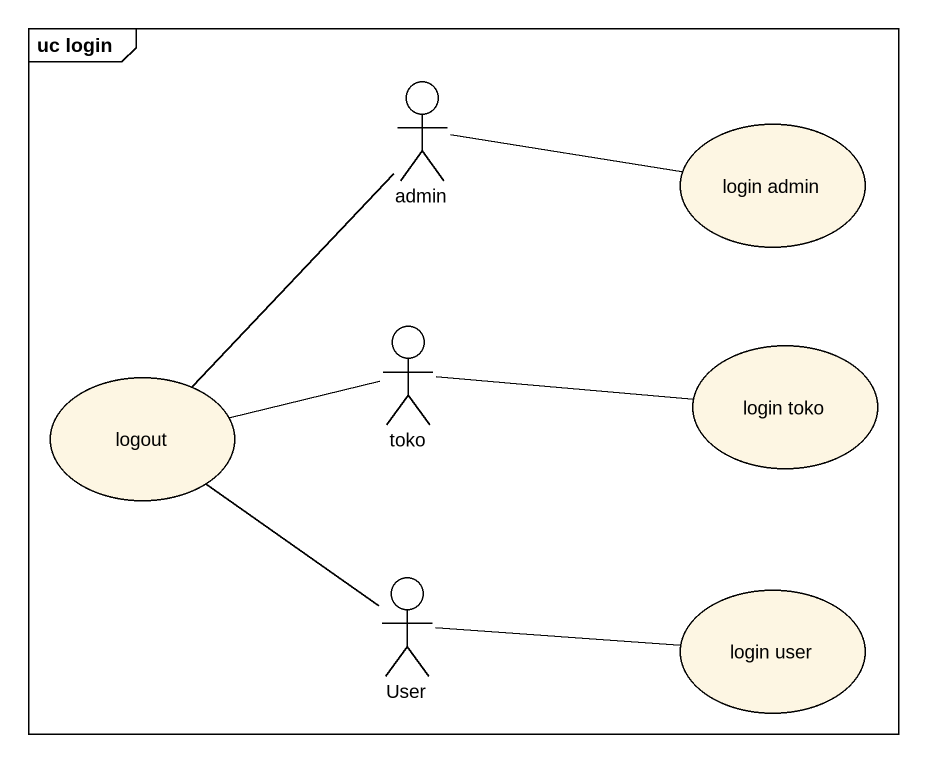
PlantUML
@startuml
mainframe uc login
actor admin
usecase "login admin" as login_admin
actor toko
usecase "login toko" as login_toko
usecase logout
actor User
usecase "login user" as login_user
admin -right- login_admin
admin -- logout
toko -right- login_toko
toko -left- logout
User -up- logout
User -right- login_user
@enduml
